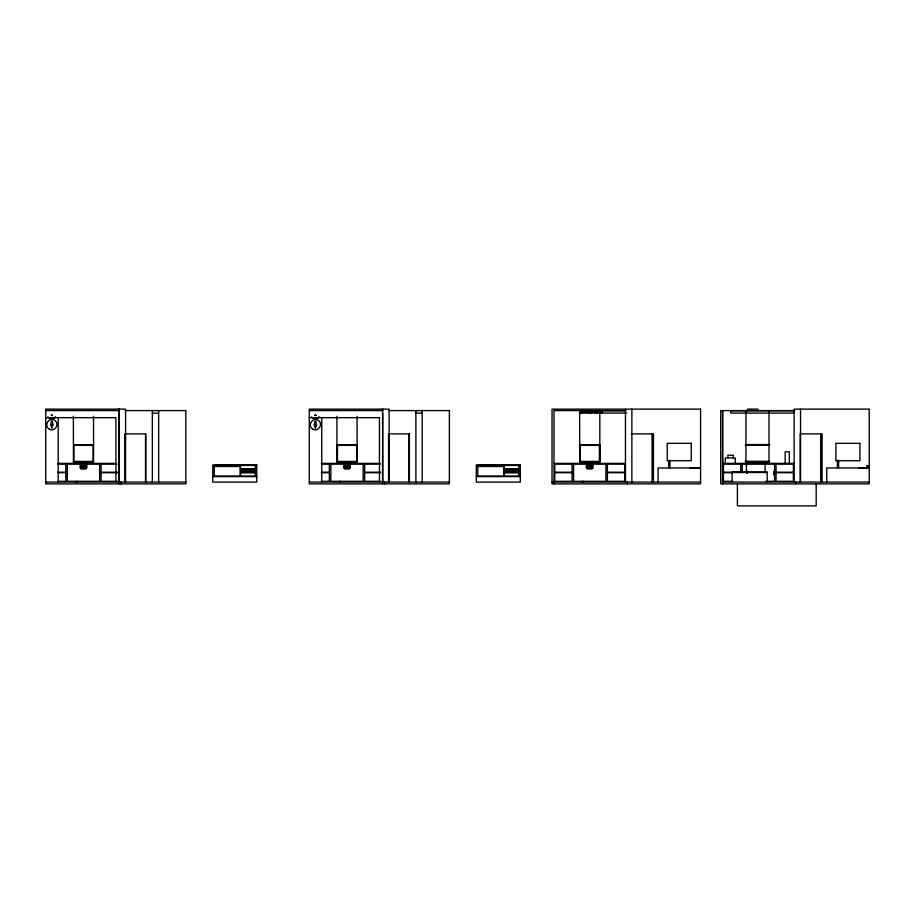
<?xml version="1.0" encoding="UTF-8"?>
<svg xmlns="http://www.w3.org/2000/svg" width="915" height="915" viewBox="0 0 915 915"><rect width="100%" height="100%" fill="white"/><g stroke="black" fill="none" stroke-linecap="round" stroke-linejoin="round"><path stroke-width="1.37" d="M82.739 464.145L82.499 465.678A1.281 1.281 0 0 0 82.647 467.405A1.281 1.281 0 0 0 84.386 467.405A1.281 1.281 0 0 0 84.535 465.678L84.294 464.145M346.282 464.145L346.042 465.678A1.281 1.281 0 0 0 346.19 467.405A1.281 1.281 0 0 0 347.929 467.405A1.281 1.281 0 0 0 348.077 465.678L347.837 464.145M589.02 464.145L588.78 465.678A1.281 1.281 0 0 0 588.928 467.405A1.281 1.281 0 0 0 590.667 467.405A1.281 1.281 0 0 0 590.815 465.678L590.575 464.145M250.253 471.66L251.556 471.362M513.795 471.66L515.111 471.019M245.563 471.763C249.909 472.552 243.882 469.692 247.622 471.488M509.072 471.854C510.467 473.192 512.491 470.093 509.289 470.87C508.523 472.575 512.103 471.317 509.186 471.683M86.445 463.859L86.399 464.431M349.988 463.859L349.942 464.431M515.111 471.545L513.841 471.465L515.111 471.362M81.481 463.585L80.909 463.539M345.024 463.585L344.452 463.539M587.762 463.585L586.812 463.413M245.792 471.282L247.176 471.683L245.643 471.683M86.502 463.413L85.552 463.585M350.045 463.413L349.107 463.585M248.686 471.122L249.635 471.019M248.686 471.465L249.635 470.848L248.686 470.985M512.228 471.122L513.178 471.019M512.228 471.465L513.178 470.848L512.228 470.985M248.686 471.328L249.635 471.202M251.556 471.683L249.818 471.431L251.556 470.882M252.002 470.482C253.123 474.119 247.382 470.813 251.556 471.225M512.228 471.328L513.178 471.202M515.111 471.683L513.361 471.431L515.111 470.882M515.545 470.482C516.689 474.107 510.879 470.836 515.111 471.225M245.311 471.545L243.767 471.66L245.311 471.728M245.311 471.888L244.214 471.98M508.854 471.545L507.368 471.511L508.854 471.419M508.854 471.888L507.756 471.98M251.556 471.545L250.253 471.317L251.556 471.019M251.556 471.9L250.596 471.98M515.111 471.9L514.139 471.98M247.176 471.511L246.272 471.648M511.165 471.488C507.608 470.951 511.668 471.305 509.941 471.671M508.854 471.728L506.876 471.431L508.294 470.836L508.854 472.071L506.853 471.66L508.854 471.076M246.867 471.968L246.112 471.957M510.41 471.968L509.529 471.843M592.085 412.002L601.452 410.755L625.471 410.755L625.471 409.131M245.769 471.031L247.13 471.042L247.176 472.117M509.312 471.031L510.684 471.042L510.73 472.117M509.289 471.214L510.73 471.511M45.75 410.595L119.041 410.595M125.241 410.595L185.837 410.595L185.837 483.886L45.75 483.886L45.75 409.131L125.595 409.131L125.595 482.056M309.293 410.595L382.584 410.595M388.784 410.595L449.379 410.595L449.379 483.886L309.293 483.886L309.293 409.131L389.138 409.131L389.138 482.056M625.894 410.595L554.01 410.595L554.01 483.886M794.552 410.595L720.7 410.595L720.7 483.886L869.25 483.886L869.25 409.131L794.129 409.131L794.129 482.056M794.129 410.755L730.662 410.755L730.662 413.1L794.129 413.1M626.729 413.1L579.996 413.1L579.996 412.002L601.979 412.002L601.979 413.1M152.347 413.157L158.65 413.157M415.89 413.157L422.192 413.157M45.75 417.675L115.919 417.675L115.919 482.056M309.293 417.675L379.462 417.675L379.462 482.056M631.544 433.87L653.447 433.87L653.447 482.056M745.897 444.587L769.755 444.587M73.429 444.679L93.582 444.679M357.125 444.679L336.972 444.679L336.972 462.075L357.125 462.075L357.079 416.302M579.71 444.679L599.863 444.679L599.863 462.075L579.71 462.075L579.664 410.595M745.176 445.262L769.08 445.262M668.762 461.103L669.917 461.103M837.431 461.103L838.586 461.103M745.176 461.309L769.08 461.309M73.383 461.949L93.536 461.949M357.079 461.949L336.926 461.949L336.926 416.302M579.664 461.949L599.817 461.949L599.817 412.025M745.897 461.995L769.755 461.995M57.736 463.379L116.319 463.379M321.279 463.379L379.874 463.379M554.01 463.379L625.471 463.379M722.678 463.379L794.129 463.379M57.805 464.122L65.811 464.122L65.811 481.313L57.805 481.313M117.109 464.122L101.108 464.122L101.108 481.313L117.109 481.313M321.348 464.122L329.354 464.122L329.354 481.313L321.348 481.313M380.651 464.122L364.65 464.122L364.65 481.313L380.651 481.313M214.247 466.478L240.268 466.478M477.79 466.478L503.81 466.478M866.825 467.645L858.659 467.942M700.581 467.942L658.091 467.942L658.091 482.056M869.25 467.942L826.76 467.942L826.76 482.056M241.091 469.212L254.862 469.212M504.634 469.212L518.416 469.212M241.663 469.715L254.313 469.715M505.217 469.715L517.856 469.715M241.663 470.356L254.313 470.356M505.217 470.356L517.856 470.356M241.663 470.699L254.313 470.699M505.217 470.699L517.856 470.699M245.289 471.076L243.31 471.66L245.311 472.071L245.311 470.893L243.504 471.019L243.825 471.728M245.289 471.419L243.779 471.236L245.311 471.236M57.805 472.209L65.811 472.209M101.108 472.209L117.109 472.209M321.348 472.209L329.354 472.209M364.65 472.209L380.651 472.209M554.753 472.209L572.092 472.209M607.388 472.209L624.728 472.209M723.422 472.209L740.75 472.209M776.057 472.209L793.385 472.209M241.091 472.517L254.862 472.517M504.634 472.517L518.416 472.517M732.114 472.495L767.216 472.495M57.805 472.712L65.811 472.712M101.108 472.712L117.109 472.712M321.348 472.712L329.354 472.712M364.65 472.712L380.651 472.712M554.753 472.712L572.092 472.712M607.388 472.712L624.728 472.712M723.422 472.712L732.755 472.712M776.057 472.712L793.385 472.712M212.783 476.589L256.76 476.589M476.326 476.589L520.303 476.589M732.755 481.313L723.422 481.313L723.422 464.122L740.75 464.122L740.75 472.712M766.015 481.313L774.57 481.313L774.57 464.122L742.237 464.122L742.237 472.049M45.75 482.056L185.837 482.056M309.293 482.056L449.379 482.056M552.031 482.056L700.581 482.056M722.678 482.056L869.25 482.056M508.854 471.236L507.368 471.808M319.118 416.691C317.837 420.099 313.342 419.894 311.443 416.885M55.563 416.691C53.928 420.282 50.153 420.157 47.9 416.885M868.163 468.354L868.163 465.598L866.86 465.598L866.86 468.354M838.586 467.942L838.586 460.359L837.431 460.359L837.431 467.942M822.105 482.056L822.105 433.87L800.213 433.87L800.213 482.056M820.732 433.87L820.732 482.056M816.191 483.886L816.191 505.869L737.41 505.869L737.41 483.886M800.545 409.131L800.545 482.056M795.958 482.056L795.958 483.886M789.325 463.379L789.325 451.793L785.173 451.793L785.173 463.379M769.023 412.025L769.023 461.949L745.965 461.949L745.965 412.025M767.216 482.056L767.216 471.968L732.114 471.968L732.114 482.056M765.112 464.122L765.112 472.049M757.769 410.595L757.769 409.131L747.452 409.131L747.452 410.595M747.258 473.066L747.258 471.111L746.743 473.066M746.423 464.122L746.423 472.049M735.283 463.379L735.283 457.912L725.286 457.912L725.286 463.379M733.327 457.912L733.327 455.201L727.837 455.201L727.837 457.912M722.678 410.595L722.678 483.886M722.53 410.595L722.53 482.056M699.518 467.942L689.99 467.942M669.917 467.942L669.917 460.359L668.762 460.359L668.762 467.942M652.063 433.87L652.063 482.056M631.876 409.131L631.876 482.056M627.301 482.056L627.301 483.886M625.471 412.025L625.471 482.056M600.149 412.002L600.149 413.1M597.106 411.922L597.106 413.1M595.654 412.002L595.699 413.1M593.126 464.122L593.126 467.897L592.028 468.995L587.453 468.995L586.355 467.897L586.355 464.122M592.028 464.122L592.028 467.897L587.453 467.897L587.453 464.122M590.987 412.002L590.987 413.1M589.157 412.002L589.157 413.1M583.484 481.313L583.484 482.056M582.169 481.313L582.169 482.056M581.826 412.002L581.826 413.1M517.856 472.678L517.856 469.418L505.217 469.418L505.217 472.678M515.111 470.482L515.111 472.117M504.028 466.741L504.028 475.811M503.81 465.449L503.81 476.075M422.192 410.595L422.192 482.056M415.89 410.595L415.89 482.056M409.337 482.056L409.337 433.87L388.555 433.87L388.555 482.056M409.074 433.87L409.074 482.056M388.806 433.87L388.806 482.056M384.563 482.056L384.563 483.886M382.733 409.131L382.733 410.755M382.733 413.1L382.733 482.056M382.584 409.131L382.584 483.886M350.388 464.122L350.388 467.897L349.29 468.995L344.715 468.995L343.617 467.897L343.617 464.122M349.29 464.122L349.29 467.897L344.715 467.897L344.715 464.122M340.746 481.313L340.746 482.056M339.431 481.313L339.431 482.056M321.748 417.675L321.748 482.056M254.313 472.678L254.313 469.418L241.663 469.418L241.663 472.678M251.556 470.482L251.556 472.117M240.485 466.741L240.485 475.811M240.268 465.449L240.268 476.075M158.65 410.595L158.65 482.056M152.347 410.595L152.347 482.056M145.782 482.056L145.782 433.87L125.012 433.87L125.012 482.056M145.531 433.87L145.531 482.056M125.263 433.87L125.263 482.056M121.02 482.056L121.02 483.886M119.179 409.131L119.179 410.755M119.179 413.1L119.179 482.056M119.041 409.131L119.041 483.886M93.536 416.302L93.582 462.075L73.429 462.075L73.383 416.302M86.845 464.122L86.845 467.897L85.747 468.995L81.16 468.995L80.062 467.897L80.062 464.122M85.747 464.122L85.747 467.897L81.16 467.897L81.16 464.122M77.203 481.313L77.203 482.056M75.888 481.313L75.888 482.056M58.205 417.675L58.205 482.056M51.526 415.296L52.247 415.41L51.526 415.296M315.069 415.296L315.789 415.41L315.069 415.296M49.124 429.021C54.545 432.738 60.31 423.748 54.626 420.362C48.609 416.531 43.691 426.127 49.124 429.021M312.667 429.021C318.088 432.726 323.841 423.725 318.168 420.362C312.667 416.611 307.028 425.75 312.667 429.021M83.071 466.353L83.963 466.581L83.071 466.353M346.613 466.353L347.506 466.581L346.613 466.353M589.351 466.353L590.244 466.581L589.351 466.353M51.343 415.17L52.407 415.456L51.343 415.17M51.514 424.594L52.224 424.789L51.514 424.594M314.897 415.17L315.95 415.456L314.897 415.17M315.069 424.594L315.767 424.789L315.069 424.594M51.389 421.449L50.897 423.862A1.281 1.281 0 0 0 50.863 425.475L51.869 428.3L52.841 425.521A1.281 1.281 0 0 0 52.887 423.908L52.292 421.323L51.389 421.449M314.943 421.449L314.44 423.862A1.281 1.281 0 0 0 314.405 425.475L315.412 428.3L316.384 425.521A1.281 1.281 0 0 0 316.43 423.908L315.847 421.323L314.943 421.449M700.581 409.131L552.031 409.131L552.031 483.886L700.581 483.886L700.581 409.131M691.225 443.34L667.229 443.34L667.229 460.748L691.225 460.748L691.225 443.34M859.894 443.34L835.898 443.34L835.898 460.748L859.894 460.748L859.894 443.34M93.101 445.353L73.921 445.353L73.921 461.4L93.101 461.4L93.101 445.353M356.644 445.353L337.463 445.353L337.463 461.4L356.644 461.4L356.644 445.353M599.382 445.353L580.202 445.353L580.202 461.4L599.382 461.4L599.382 445.353M99.621 464.122L67.298 464.122L67.298 481.313L99.621 481.313L99.621 464.122M363.163 464.122L330.841 464.122L330.841 481.313L363.163 481.313L363.163 464.122M572.092 464.122L554.753 464.122L554.753 481.313L572.092 481.313L572.092 464.122M605.902 464.122L573.579 464.122L573.579 481.313L605.902 481.313L605.902 464.122M624.728 464.122L607.388 464.122L607.388 481.313L624.728 481.313L624.728 464.122M793.385 464.122L776.057 464.122L776.057 481.313L793.385 481.313L793.385 464.122M256.76 464.934L212.783 464.934L212.783 482.113L256.76 482.113L256.76 464.934M520.303 464.934L476.326 464.934L476.326 482.113L520.303 482.113L520.303 464.934M255.285 465.449L214.247 465.449L214.247 476.075L255.285 476.075L255.285 465.449M518.839 465.449L477.79 465.449L477.79 476.075L518.839 476.075L518.839 465.449M254.862 469.075L241.091 469.075L241.091 472.655L254.862 472.655L254.862 469.075M518.416 469.075L504.634 469.075L504.634 472.655L518.416 472.655L518.416 469.075M248.686 470.848L248.239 472.117L248.686 470.848M512.228 470.848L511.794 472.117L512.228 470.848M774.227 471.351L773.747 474.611L774.227 471.351"/></g></svg>
